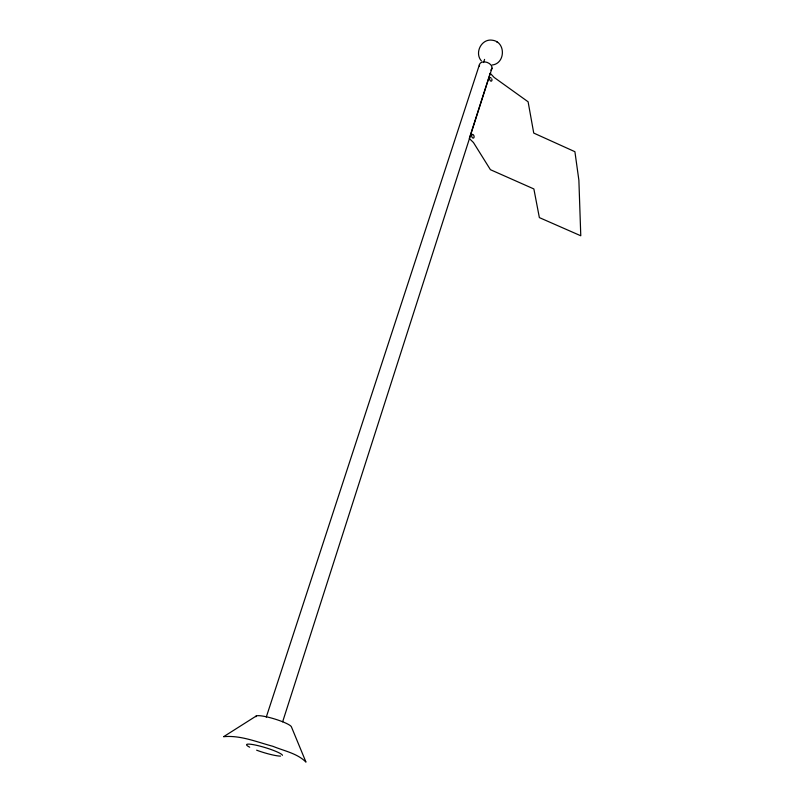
<?xml version="1.0" encoding="UTF-8"?>
<svg xmlns="http://www.w3.org/2000/svg" width="804" height="804" viewBox="0 0 804 804"><rect width="100%" height="100%" fill="white"/><g stroke="black" fill="none" stroke-linecap="round" stroke-linejoin="round"><path stroke-width="1.21" d="M282.646 721.801L492.008 68.169M483.546 62.551L484.571 59.395M266.275 717.098L479.365 64.883M256.225 716.012L223.602 736.705C240.416 735.037 256.918 742.052 272.948 746.323C284.043 750.936 297.299 753.328 305.972 762.102L291.45 726.937A18.572 2.975 17 0 0 272.677 718.394A18.572 2.975 17 0 0 255.943 716.736M492.219 64.993C505.425 63.566 505.987 42.049 492.601 40.26C481.606 38.17 474.139 52.863 481.405 60.933M496.741 41.828L497.545 42.501M491.726 78.772A1.879 1.105 71.6 0 1 491.214 81.164A1.879 1.105 71.6 0 1 489.576 78.983A1.879 1.105 71.6 0 1 490.932 77.717M280.526 756.112A18.763 2.593 16.9 0 1 256.647 750.192M249.682 747.207A18.763 2.593 16.9 0 1 258.798 745.831A18.763 2.593 16.9 0 1 282.465 755.318M479.415 66.069A6.563 4.352 19.3 0 1 487.164 62.41A6.563 4.352 19.3 0 1 490.822 70.119M490.189 73.254L469.305 138.439L473.455 142.529L490.41 169.684L533.876 188.95L539.363 217.603L580.779 235.773L578.88 180.247L574.91 151.705L533.735 133.072L528.107 101.796L494.148 77.435L490.189 73.254M471.626 135.484A1.92 1.166 72.6 0 0 473.335 138.107A1.92 1.166 72.6 0 0 473.636 135.172A1.92 1.166 72.6 0 0 471.626 135.484"/></g></svg>
